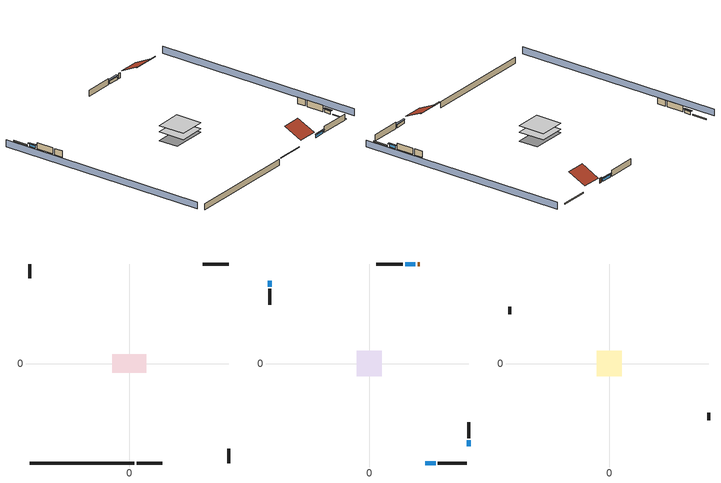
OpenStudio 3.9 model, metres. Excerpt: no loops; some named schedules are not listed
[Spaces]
basement - unconditioned 1
 floor foundation (Slab1 construction): -7.17,-3.98 -7.17,3.98 7.17,3.98 7.17,-3.98 z-2.13
 wall outside (RimJoist1 construction): 3.09,-42.42 14.13,-42.42 z0.3:0.61
 wall outside (RimJoist2 construction): -42.42,42.42 -42.42,36.29 z0.3:0.61
 wall outside (RimJoist3 construction): 42.42,42.42 31.39,42.42 z0.3:0.61
 wall outside (RimJoist4 construction): 42.42,-42.42 42.42,-36.29 z0.3:0.61
 wall foundation (FoundationWall1 construction): -42.42,-42.42 2.17,-42.42 z-2.13:0.3
conditioned space 1
 floor to basement - unconditioned 1 (Floor1 construction): -5.34,-5.34 -5.34,5.34 5.34,5.34 5.34,-5.34 z0.3
 wall outside (Wall1 construction): 29.31,-42.42 41.49,-42.42 z0.3:2.74
 wall outside (Wall2 construction): -42.42,31.86 -42.42,25.09 z0.3:2.74
 wall outside (Wall3 construction): 14.36,42.42 2.94,42.42 z0.3:2.74
 wall outside (Wall4 construction): 42.42,-31.86 42.42,-25.09 z0.3:2.74
 wall outside (AdiabaticWallConstruction): 23.97,-42.42 28.38,-42.42 / 19.7,42.42 15.29,42.42 z0.3:1.49; -42.42,35.36 -42.42,32.78 / 42.42,-35.36 42.42,-32.78 z0.3:1.43
 wall outside (AdiabaticWallConstruction 1): 21.54,42.42 20.63,42.42 z0.3:2.34
 window (WindowConstruction): 23.97,-42.42 28.38,-42.42 z0.3:1.49
 window (WindowConstruction 1): -42.42,35.36 -42.42,32.79 z0.3:1.43
 window (WindowConstruction 2): 19.7,42.42 15.29,42.42 z0.3:1.49
 window (WindowConstruction 3): 42.42,-35.36 42.42,-32.79 z0.3:1.43
 door (Door): 21.54,42.42 20.63,42.42 z0.3:2.34
attic - vented 1
 floor to conditioned space 1 (Floor2 construction Reversed): -5.34,-5.34 -5.34,5.34 5.34,5.34 5.34,-5.34 z2.74
 wall outside (Wall5 construction): -42.42,24.16 -42.42,20.91 z0.3:2.74
 wall outside (Wall6 construction): 42.42,-24.16 42.42,-20.91 z0.3:2.74
 roof outside (Roof1 construction): 23.04,-42.42,2.74 23.04,-35.28,6.31 15.06,-35.28,6.31 15.06,-42.42,2.74
 roof outside (Roof2 construction): 22.47,42.42,2.74 22.47,35.28,6.31 30.46,35.28,6.31 30.46,42.42,2.74
shading: 46.99,-42.42 46.99,42.42 / -46.99,42.42 -46.99,-42.42 z0:2.74; 28.69,-42.42 23.67,-42.42 23.67,-43.03 28.69,-43.03 z1.8; -42.42,32.48 -42.42,35.67 -43.03,35.67 -43.03,32.48 z1.74; 14.99,42.42 20,42.42 20,43.03 14.99,43.03 z1.8; 42.42,-32.48 42.42,-35.67 43.03,-35.67 43.03,-32.48 z1.74
[Site]
Portland Intl Arpt_OR: Latitude {deg}=45.59; Longitude {deg}=-122.6; Time Zone {hr}=-8; Elevation {m}=33; Terrain=Suburbs; Keep Site Location Information=Yes
[Site:GroundTemperature:Shallow]
10.2558, 8.96328, 8.85977, 9.47314, 11.9355, 14.3863, 16.5111, 17.8571, 17.9714, 16.8767, 14.8061, 12.4304
[Site:WaterMainsTemperature]
Calculation Method=Schedule; Temperature Schedule=mains temperature schedule
[Building]
Building 1
[Material] Roughness=Rough
Name | Thickness {m} | Conductivity {W/m-K} | Density {kg/m3} | Specific Heat {J/kg-K} | Thermal Absorptance | Solar Absorptance | Visible Absorptance
asphalt or fiberglass shingles | 0.00635 | 0.162714 | 1121.4 | 1465.45 | 0.9 | 0.85 | 0.85
roof rigid ins | 0.00281632 | 0.029427 | 32.04 | 1214.23 | 0.9 | 0.7 | 0.7
osb sheathing 0.5 in. | 0.0127 | 0.115458 | 512.64 | 1214.23 | 0.9 | 0.6 | 0.6
wood siding | 0.0254 | 0.102417 | 544.68 | 1172.36 | 0.9 | 0.85 | 0.85
osb sheathing 0.5 in. 1 | 0.0127 | 0.115458 | 512.64 | 1214.23 | 0.9 | 0.7 | 0.7
wall stud and cavity | 0.1397 | 0.550994 | 139.0536 | 1170.24 | 0.9 | 0.7 | 0.7
gypsum board | 0.0127 | 0.160291 | 801 | 837.4 | 0.9 | 0.6 | 0.6
wall stud and cavity 1 | 0.1397 | 0.727959 | 139.0536 | 1170.24 | 0.9 | 0.6 | 0.6
rim joist stud and cavity | 0.0508 | 0.178688 | 50.32683 | 1063.81 | 0.9 | 0.6 | 0.6
floor stud and cavity | 0.1397 | 0.923637 | 92.3553 | 1139.71 | 0.9 | 0.7 | 0.7
osb sheathing 0.75 in. | 0.01905 | 0.115458 | 512.64 | 1214.23 | 0.9 | 0.7 | 0.7
floor covering | 0.0127 | 0.0433444 | 54.468 | 1339.84 | 0.9 | 0.6 | 0.6
ceiling loosefill ins | 0.0846667 | 0.0480833 | 16.02 | 1046.75 | 0.9 | 0.7 | 0.7
ceiling stud and cavity | 0.1397 | 0.0920385 | 65.682 | 1177.47 | 0.9 | 0.7 | 0.7
concrete 8.0 in. | 0.2032 | 1.803125 | 2242.8 | 837.4 | 0.9 | 0.7 | 0.7
concrete 4.0 in. | 0.1016 | 1.803125 | 2242.8 | 837.4 | 0.9 | 0.7 | 0.7
wood siding 1; wood siding 2 | 0.0254 | 0.102417 | 544.68 | 1172.36
wall rigid ins | 0.512978 | 0.029427 | 32.04 | 1214.23 | 0.9 | 0.7 | 0.7
wall stud and cavity 2 | 0.0889 | 0.380278 | 52.3479 | 1209.89 | 0.9 | 0.7 | 0.7
door material | 0.04445 | 0.0612267 | 512.64 | 1214.23 | 0.9 | 0.7 | 0.7
wall stud and cavity 3 | 0.0889 | 0.391764 | 83.0341 | 1211.67 | 0.9 | 0.7 | 0.7
furniture material conditioned space 1; furniture material basement - unconditioned 1 | 0.1524 | 0.115458 | 640.8 | 1214.23 | 0.9 | 0.6 | 0.6
[Construction]
Roof1 construction; Roof2 construction: asphalt or fiberglass shingles, roof rigid ins, osb sheathing 0.5 in.
Wall1 construction; Wall2 construction; Wall3 construction; Wall4 construction: wood siding, osb sheathing 0.5 in. 1, wall stud and cavity, gypsum board
Wall5 construction; Wall6 construction: wood siding, osb sheathing 0.5 in. 1, wall stud and cavity 1
RimJoist1 construction; RimJoist2 construction; RimJoist3 construction; RimJoist4 construction: wood siding, rim joist stud and cavity
Floor1 construction: floor stud and cavity, osb sheathing 0.75 in., floor covering
Floor2 construction Reversed: gypsum board, ceiling stud and cavity, ceiling loosefill ins
FoundationWall1 construction: concrete 8.0 in.
Slab1 construction: concrete 4.0 in.
WindowConstruction; WindowConstruction 1; WindowConstruction 2; WindowConstruction 3: WindowMaterial
AdiabaticWallConstruction: wood siding 1, wall rigid ins, wall stud and cavity 2, gypsum board
Door: door material
AdiabaticWallConstruction 1: wood siding 2, wall rigid ins, wall stud and cavity 2, gypsum board
PartitionWallConstruction: gypsum board, wall stud and cavity 3, gypsum board
furniture construction conditioned space 1: furniture material conditioned space 1
furniture construction basement - unconditioned 1: furniture material basement - unconditioned 1
[WindowMaterial:SimpleGlazingSystem]
WindowMaterial: U-Factor {W/m2-K}=4.76952; Solar Heat Gain Coefficient=0.63
[ThermalZone] Multiplier=1; Use Ideal Air Loads=No
Name | Volume {m3} | Thermostat
conditioned space | 278.185 | conditioned space temperature setpoint
attic - vented | 90.8252
basement - unconditioned | 278.185
[Sizing:Zone] Zone Cooling Design Supply Air Temperature Input Method=SupplyAirTemperature; Zone Cooling Design Supply Air Temperature {C}=14; Zone Cooling Design Supply Air Temperature Difference {deltaC}=11.11; Zone Heating Design Supply Air Temperature Input Method=SupplyAirTemperature; Zone Heating Design Supply Air Temperature {C}=40; Zone Heating Design Supply Air Temperature Difference {deltaC}=11.11; Zone Cooling Design Supply Air Humidity Ratio {kg-H2O/kg-air}=0.0085; Zone Heating Design Supply Air Humidity Ratio {kg-H2O/kg-air}=0.008; Cooling Design Air Flow Method=DesignDay; Heating Design Air Flow Method=DesignDay; Account for Dedicated Outdoor Air System=No; Dedicated Outdoor Air System Control Strategy=NeutralSupplyAir; Dedicated Outdoor Air Low Setpoint Temperature for Design {C}=autosize; Dedicated Outdoor Air High Setpoint Temperature for Design {C}=autosize; Zone Load Sizing Method=Sensible Load Only No Latent Load; Zone Latent Cooling Design Supply Air Humidity Ratio Input Method=HumidityRatioDifference; Zone Cooling Design Supply Air Humidity Ratio Difference {kgWater/kgDryAir}=0.005; Zone Latent Heating Design Supply Air Humidity Ratio Input Method=HumidityRatioDifference; Zone Humidification Design Supply Air Humidity Ratio Difference {kgWater/kgDryAir}=0.005; Sizing Option=Coincident
attic - vented; basement - unconditioned
[Space]
Name | Thermal Zone | Volume {m3}
conditioned space 1 | conditioned space | 278.185
attic - vented 1 | attic - vented | 90.8252
basement - unconditioned 1 | basement - unconditioned | 278.185
[ThermostatSetpoint:DualSetpoint]
conditioned space temperature setpoint: Heating Setpoint Temperature Schedule=heating setpoint; Cooling Setpoint Temperature Schedule=cooling setpoint; Temperature Difference Between Cutout And Setpoint {deltaC}=0
[Foundation:Kiva]
Foundation Kiva 1: Initial Indoor Air Temperature {C}=9.52053; Wall Height Above Grade {m}=0.3048; Wall Depth Below Slab {m}=0.2032
[Foundation:Kiva:Settings]
Soil Conductivity {W/m-K}=1.3848; Soil Density {kg/m3}=1842.3; Soil Specific Heat {J/kg-K}=418.7; Ground Solar Absorptivity=0.9; Ground Thermal Absorptivity=0.9; Ground Surface Roughness {m}=0.03; Far-Field Width {m}=40; Deep-Ground Boundary Condition=ZeroFlux; Deep-Ground Depth {m}=40; Minimum Cell Dimension {m}=0.2; Maximum Cell Growth Coefficient=3; Simulation Timestep=Timestep
[SurfaceProperty:ExposedFoundationPerimeter]
Slab1: Exposed Perimeter Calculation Method=TotalExposedPerimeter; Total Exposed Perimeter {m}=44.58462
[SurfaceProperty:IncidentSolarMultiplier] Incident Solar Multiplier=1; Incident Solar Multiplier Schedule=trans schedule winter=0.85 summer=0.7
Window1; Window2; Window3; Window4
[InternalMass:Definition] Design Level Calculation Method=SurfaceArea
Name | Construction | Surface Area {m2}
partition wall mass | PartitionWallConstruction | 114.085
furniture mass conditioned space 1 | furniture construction conditioned space 1 | 45.63397
furniture mass basement - unconditioned 1 | furniture construction basement - unconditioned 1 | 45.62618
[InternalMass] Multiplier=1
Name | Internal Mass Definition | Space or SpaceType
partition wall mass | partition wall mass | conditioned space 1
furniture mass conditioned space 1 | furniture mass conditioned space 1 | conditioned space 1
furniture mass basement - unconditioned 1 | furniture mass basement - unconditioned 1 | basement - unconditioned 1
[EnergyManagementSystem:Sensor]
Name | Output Variable or Output Meter Index Key | Output Variable or Output Meter
water_heater_T_set | water heater setpoint | Schedule Value
out_pb_s |  | Site Outdoor Air Barometric Pressure
out_wt_s |  | Site Outdoor Air Humidity Ratio
site_vw_s |  | Site Wind Speed
cool_season | cooling season schedule | Schedule Value
natural_vent_s | natural vent schedule | Schedule Value
htg_sp_s; htg_sp_s_1 | heating setpoint | Schedule Value
clg_sp_s; clg_sp_s_1 | cooling setpoint | Schedule Value
mech_vent_range_fan_0_sch_s | mech vent range fan 0 schedule | Schedule Value
mech_vent_bath_fan_0_sch_s | mech vent bath fan 0 schedule | Schedule Value
clothes_dryer_exhaust_0_sch_s | clothes_dryer | Schedule Value
htg_load_cond |  | Heating:EnergyTransfer:Zone:CONDITIONED SPACE
clg_load_cond |  | Cooling:EnergyTransfer:Zone:CONDITIONED SPACE
s_conv | Floor1 | Surface Inside Face Convection Heat Gain Energy
s_ig | Floor1 | Surface Inside Face Internal Gains Radiation Heat Gain Energy
s_sol | Floor1 | Surface Inside Face Solar Radiation Heat Gain Energy
s_lgt | Floor1 | Surface Inside Face Lights Radiation Heat Gain Energy
s_surf | Floor1 | Surface Inside Face Net Surface Thermal Radiation Heat Gain Energy
s_conv_1 | Floor2 | Surface Inside Face Convection Heat Gain Energy
s_ig_1 | Floor2 | Surface Inside Face Internal Gains Radiation Heat Gain Energy
s_sol_1 | Floor2 | Surface Inside Face Solar Radiation Heat Gain Energy
s_lgt_1 | Floor2 | Surface Inside Face Lights Radiation Heat Gain Energy
s_surf_1 | Floor2 | Surface Inside Face Net Surface Thermal Radiation Heat Gain Energy
ss_sol | Door1 | Surface Inside Face Solar Radiation Heat Gain Energy
ss_lgt | Door1 | Surface Inside Face Lights Radiation Heat Gain Energy
ss_conv | Door1 | Surface Inside Face Convection Heat Gain Energy
ss_ig | Door1 | Surface Inside Face Internal Gains Radiation Heat Gain Energy
ss_surf | Door1 | Surface Inside Face Net Surface Thermal Radiation Heat Gain Energy
ss_conv_1 | Window1 | Surface Inside Face Convection Heat Gain Energy
ss_ig_1 | Window1 | Surface Inside Face Internal Gains Radiation Heat Gain Energy
ss_surf_1 | Window1 | Surface Inside Face Net Surface Thermal Radiation Heat Gain Energy
ss_trans_in | Window1 | Surface Window Transmitted Solar Radiation Rate
ss_back_out | Window1 | Surface Window Shortwave from Zone Back Out Window Heat Transfer Rate
ss_trans_out | Window1 | Surface Inside Face Initial Transmitted Diffuse Transmitted Out Window Solar Radiation Rate
ss_conv_2 | Window2 | Surface Inside Face Convection Heat Gain Energy
ss_ig_2 | Window2 | Surface Inside Face Internal Gains Radiation Heat Gain Energy
ss_surf_2 | Window2 | Surface Inside Face Net Surface Thermal Radiation Heat Gain Energy
ss_trans_in_1 | Window2 | Surface Window Transmitted Solar Radiation Rate
ss_back_out_1 | Window2 | Surface Window Shortwave from Zone Back Out Window Heat Transfer Rate
ss_trans_out_1 | Window2 | Surface Inside Face Initial Transmitted Diffuse Transmitted Out Window Solar Radiation Rate
ss_conv_3 | Window3 | Surface Inside Face Convection Heat Gain Energy
ss_ig_3 | Window3 | Surface Inside Face Internal Gains Radiation Heat Gain Energy
ss_surf_3 | Window3 | Surface Inside Face Net Surface Thermal Radiation Heat Gain Energy
ss_trans_in_2 | Window3 | Surface Window Transmitted Solar Radiation Rate
ss_back_out_2 | Window3 | Surface Window Shortwave from Zone Back Out Window Heat Transfer Rate
ss_trans_out_2 | Window3 | Surface Inside Face Initial Transmitted Diffuse Transmitted Out Window Solar Radiation Rate
ss_conv_4 | Window4 | Surface Inside Face Convection Heat Gain Energy
ss_ig_4 | Window4 | Surface Inside Face Internal Gains Radiation Heat Gain Energy
ss_surf_4 | Window4 | Surface Inside Face Net Surface Thermal Radiation Heat Gain Energy
ss_trans_in_3 | Window4 | Surface Window Transmitted Solar Radiation Rate
ss_back_out_3 | Window4 | Surface Window Shortwave from Zone Back Out Window Heat Transfer Rate
ss_trans_out_3 | Window4 | Surface Inside Face Initial Transmitted Diffuse Transmitted Out Window Solar Radiation Rate
s_conv_2 | Wall1 | Surface Inside Face Convection Heat Gain Energy
s_ig_2 | Wall1 | Surface Inside Face Internal Gains Radiation Heat Gain Energy
s_sol_2 | Wall1 | Surface Inside Face Solar Radiation Heat Gain Energy
s_lgt_2 | Wall1 | Surface Inside Face Lights Radiation Heat Gain Energy
s_surf_2 | Wall1 | Surface Inside Face Net Surface Thermal Radiation Heat Gain Energy
s_conv_3 | Wall2 | Surface Inside Face Convection Heat Gain Energy
s_ig_3 | Wall2 | Surface Inside Face Internal Gains Radiation Heat Gain Energy
s_sol_3 | Wall2 | Surface Inside Face Solar Radiation Heat Gain Energy
s_lgt_3 | Wall2 | Surface Inside Face Lights Radiation Heat Gain Energy
s_surf_3 | Wall2 | Surface Inside Face Net Surface Thermal Radiation Heat Gain Energy
s_conv_4 | Wall3 | Surface Inside Face Convection Heat Gain Energy
s_ig_4 | Wall3 | Surface Inside Face Internal Gains Radiation Heat Gain Energy
s_sol_4 | Wall3 | Surface Inside Face Solar Radiation Heat Gain Energy
s_lgt_4 | Wall3 | Surface Inside Face Lights Radiation Heat Gain Energy
s_surf_4 | Wall3 | Surface Inside Face Net Surface Thermal Radiation Heat Gain Energy
s_conv_5 | Wall4 | Surface Inside Face Convection Heat Gain Energy
s_ig_5 | Wall4 | Surface Inside Face Internal Gains Radiation Heat Gain Energy
s_sol_5 | Wall4 | Surface Inside Face Solar Radiation Heat Gain Energy
s_lgt_5 | Wall4 | Surface Inside Face Lights Radiation Heat Gain Energy
s_surf_5 | Wall4 | Surface Inside Face Net Surface Thermal Radiation Heat Gain Energy
im_conv | furniture mass conditioned space 1 | Surface Inside Face Convection Heat Gain Energy
im_ig | furniture mass conditioned space 1 | Surface Inside Face Internal Gains Radiation Heat Gain Energy
im_sol | furniture mass conditioned space 1 | Surface Inside Face Solar Radiation Heat Gain Energy
im_lgt | furniture mass conditioned space 1 | Surface Inside Face Lights Radiation Heat Gain Energy
im_surf | furniture mass conditioned space 1 | Surface Inside Face Net Surface Thermal Radiation Heat Gain Energy
im_conv_1 | partition wall mass | Surface Inside Face Convection Heat Gain Energy
im_ig_1 | partition wall mass | Surface Inside Face Internal Gains Radiation Heat Gain Energy
im_sol_1 | partition wall mass | Surface Inside Face Solar Radiation Heat Gain Energy
im_lgt_1 | partition wall mass | Surface Inside Face Lights Radiation Heat Gain Energy
im_surf_1 | partition wall mass | Surface Inside Face Net Surface Thermal Radiation Heat Gain Energy
airflow_gain | infil flow | Infiltration Sensible Heat Gain Energy
airflow_loss | infil flow | Infiltration Sensible Heat Loss Energy
airflow_gain_1 | natural vent flow | Infiltration Sensible Heat Gain Energy
airflow_loss_1 | natural vent flow | Infiltration Sensible Heat Loss Energy
airflow_gain_2 | whole house fan flow | Infiltration Sensible Heat Gain Energy
airflow_loss_2 | whole house fan flow | Infiltration Sensible Heat Loss Energy
mv_conv | mech vent bath fan 0 | Electric Equipment Convective Heating Energy
mv_rad | mech vent bath fan 0 | Electric Equipment Radiant Heating Energy
mv_conv_1 | mech vent house fan | Electric Equipment Convective Heating Energy
mv_rad_1 | mech vent house fan | Electric Equipment Radiant Heating Energy
mv_conv_2 | mech vent house fan cfis | Electric Equipment Convective Heating Energy
mv_rad_2 | mech vent house fan cfis | Electric Equipment Radiant Heating Energy
mv_conv_3 | mech vent range fan 0 | Electric Equipment Convective Heating Energy
mv_rad_3 | mech vent range fan 0 | Electric Equipment Radiant Heating Energy
mv_conv_4 | mech vent house fan latent load | Other Equipment Convective Heating Energy
mv_rad_4 | mech vent house fan latent load | Other Equipment Radiant Heating Energy
mv_conv_5 | mech vent house fan sensible load | Other Equipment Convective Heating Energy
mv_rad_5 | mech vent house fan sensible load | Other Equipment Radiant Heating Energy
ig_lgt_conv | interior lighting | Lights Convective Heating Energy
ig_lgt_rad | interior lighting | Lights Radiant Heating Energy
ig_lgt_vis | interior lighting | Lights Visible Radiation Heating Energy
ig_ee_conv | clothes dryer | Electric Equipment Convective Heating Energy
ig_ee_rad | clothes dryer | Electric Equipment Radiant Heating Energy
ig_ee_conv_1 | clothes washer | Electric Equipment Convective Heating Energy
ig_ee_rad_1 | clothes washer | Electric Equipment Radiant Heating Energy
ig_ee_conv_2 | cooking range | Electric Equipment Convective Heating Energy
ig_ee_rad_2 | cooking range | Electric Equipment Radiant Heating Energy
ig_ee_conv_3 | fridge | Electric Equipment Convective Heating Energy
ig_ee_rad_3 | fridge | Electric Equipment Radiant Heating Energy
ig_ee_conv_4 | misc plug loads | Electric Equipment Convective Heating Energy
ig_ee_rad_4 | misc plug loads | Electric Equipment Radiant Heating Energy
ig_ee_conv_5 | misc tv | Electric Equipment Convective Heating Energy
ig_ee_rad_5 | misc tv | Electric Equipment Radiant Heating Energy
ig_ee_conv_6 | whole house fan | Electric Equipment Convective Heating Energy
ig_ee_rad_6 | whole house fan | Electric Equipment Radiant Heating Energy
ig_oe_conv | clothes dryer 1 | Other Equipment Convective Heating Energy
ig_oe_rad | clothes dryer 1 | Other Equipment Radiant Heating Energy
ig_oe_conv_1 | cooking range 1 | Other Equipment Convective Heating Energy
ig_oe_rad_1 | cooking range 1 | Other Equipment Radiant Heating Energy
ig_oe_conv_2 | general water use latent | Other Equipment Convective Heating Energy
ig_oe_rad_2 | general water use latent | Other Equipment Radiant Heating Energy
ig_oe_conv_3 | general water use sensible | Other Equipment Convective Heating Energy
ig_oe_rad_3 | general water use sensible | Other Equipment Radiant Heating Energy
ig_oe_conv_4 | water heater energy adjustment1 | Other Equipment Convective Heating Energy
ig_oe_rad_4 | water heater energy adjustment1 | Other Equipment Radiant Heating Energy
ig_oe_conv_5 | water heater lat | Other Equipment Convective Heating Energy
ig_oe_rad_5 | water heater lat | Other Equipment Radiant Heating Energy
ig_oe_conv_6 | water heater sens | Other Equipment Convective Heating Energy
ig_oe_rad_6 | water heater sens | Other Equipment Radiant Heating Energy
ig_ppl_conv | occupants | People Convective Heating Energy
ig_ppl_rad | occupants | People Radiant Heating Energy
[EnergyManagementSystem:Program]
room_ac_supply_fan_disaggregate_program: Set room_ac_supply_fan_clg = 0; If room_ac_clg_coil_s > 0; Set room_ac_supply_fan_clg = room_ac_supply_fan_s; EndIf
unit_heater_supply_fan_disaggregate_program: Set unit_heater_supply_fan_primary_htg = 0; If unit_heater_htg_coil_s > 0; Set unit_heater_supply_fan_primary_htg = unit_heater_supply_fan_s; EndIf
water_heater_InletAir: Set water_heater_Tamb_act = water_heater_amb_temp; Set water_heater_RHamb_act = 0; Set water_heater_RHamb_act = water_heater_RHamb_act + (water_heater_amb_rh / 100) / 1; Set water_heater_sens_act = (0 - water_heater_sens_cool - (water_heater_tl + water_heater_fan_pwr)) / 1; Set water_heater_lat_act = (0 - water_heater_lat_cool) / 1
water_heater_Control: Set water_heater_HPWHSchedOverride = water_heater_T_set; If (water_heater_amb_temp<5.56) || (water_heater_amb_temp>48.89); Set water_heater_UESchedOverride = water_heater_T_set; Set water_heater_LESchedOverride = water_heater_T_set; Else; Set water_heater_UESchedOverride = water_heater_T_set - 9.0; Set water_heater_LESchedOverride = 0; EndIf
[OtherEquipment:Definition] Design Level Calculation Method=EquipmentLevel
Name | Design Level {W} | Fraction Latent | Fraction Radiant | Fraction Lost
water heater sens; mech vent house fan sensible load | 0 | 0 | 0 | 0
water heater lat; mech vent house fan latent load | 0 | 1 | 0 | 0
water heater energy adjustment1 | 0.01 | 0 | 0 | 1
clothes dryer 2 | 0 | 0.015 | 0.081 | 0.85
cooking range 2 | 2523.42 | 0.16 | 0.384 | 0.2
general water use sensible | -25.2881 | 0 | 0.6 | 0
general water use latent | 25.6591 | 1 | 0 | 0
[OtherEquipment] Space or SpaceType=conditioned space 1
Name | Other Equipment Definition | Schedule | Fuel Type
water heater sens | water heater sens | Always On Discrete
water heater lat | water heater lat | Always On Discrete
water heater energy adjustment1 | water heater energy adjustment1 | Always On Discrete | Electricity
clothes dryer 1 | clothes dryer 2 | clothes_dryer | Electricity
cooking range 1 | cooking range 2 | cooking_range | NaturalGas
general water use sensible | general water use sensible | general water use schedule
general water use latent | general water use latent | general water use schedule
mech vent house fan sensible load | mech vent house fan sensible load | Always On Discrete
mech vent house fan latent load | mech vent house fan latent load | Always On Discrete
[ElectricEquipment:Definition] Design Level Calculation Method=EquipmentLevel
Name | Design Level {W} | Fraction Latent | Fraction Radiant | Fraction Lost
clothes washer | 329.501 | 0.03 | 0.162 | 0.7
clothes dryer | 6145.72 | 0.015 | 0.081 | 0.85
fridge | 46.9578 | 0 | 0.6 | 0
freezer | 194.914 | 0 | 0.6 | 0
cooking range | 86.1028 | 0.16 | 0.384 | 0.2
misc tv | 150.512 | 0 | 0.6 | 0
misc plug loads | 123.321 | 0.021 | 0.558 | 0.049
whole house fan; mech vent house fan | 0 | 0 | 0 | 1
mech vent house fan cfis | 0 | 0 | 0 | 0
mech vent range fan 0; mech vent bath fan 0 | 30 | 0 | 0 | 1
[ElectricEquipment]
Name | Electric Equipment Definition | Space or SpaceType | Schedule
clothes washer | clothes washer | conditioned space 1 | clothes_washer
clothes dryer | clothes dryer | conditioned space 1 | clothes_dryer
fridge | fridge | conditioned space 1 | fridge schedule
freezer | freezer | basement - unconditioned 1 | freezer schedule
cooking range | cooking range | conditioned space 1 | cooking_range
misc tv | misc tv | conditioned space 1 | plug_loads_tv
misc plug loads | misc plug loads | conditioned space 1 | plug_loads_other
whole house fan | whole house fan | conditioned space 1 | Always On Discrete
mech vent house fan | mech vent house fan | conditioned space 1 | mech vent house fan schedule
mech vent house fan cfis | mech vent house fan cfis | conditioned space 1 | mech vent house fan cfis schedule
mech vent range fan 0 | mech vent range fan 0 | conditioned space 1 | mech vent range fan 0 schedule
mech vent bath fan 0 | mech vent bath fan 0 | conditioned space 1 | mech vent bath fan 0 schedule
[WaterUse:Equipment:Definition]
clothes washer: Peak Flow Rate {m3/s}=8.17879e-06
[Lights:Definition]
interior lighting: Design Level Calculation Method=LightingLevel; Lighting Level {W}=164.964; Fraction Radiant=0.6; Fraction Visible=0.2; Return Air Fraction=0
[Lights]
interior lighting: Lights Definition=interior lighting; Space or SpaceType=conditioned space 1; Schedule=lighting_interior; Fraction Replaceable=1
[Exterior:Lights:Definition]
exterior lighting: Design Level {W}=6.19068
[Exterior:Lights]
exterior lighting: Exterior Lights Definition=exterior lighting; Schedule=exterior lighting schedule
[People:Definition]
occupants: Number of People Calculation Method=People; Number of People {people}=1; Fraction Radiant=0.314171; Sensible Heat Fraction=0.56303; Carbon Dioxide Generation Rate {m3/s-W}=0; Enable ASHRAE 55 Comfort Warnings=No; Mean Radiant Temperature Calculation Type=EnclosureAveraged
[People]
occupants: People Definition=occupants; Space or SpaceType=conditioned space 1; Number of People Schedule=occupants; Activity Level Schedule=occupants activity schedule; Multiplier=1
[SpaceInfiltration:DesignFlowRate] Schedule=Always On Discrete
Name | Space or SpaceType | Design Flow Rate Calculation Method | Design Flow Rate {m3/s} | Air Changes per Hour {1/hr} | Constant Term Coefficient | Temperature Term Coefficient | Velocity Term Coefficient | Velocity Squared Term Coefficient
natural vent flow; whole house fan flow; infil flow | conditioned space 1 | Flow/Space | 0
infil basement - unconditioned 1 | basement - unconditioned 1 | AirChanges/Hour |  | 0.1 | 1 | 0 | 0 | 0
[ZoneMixing]
whole house fan mix: Zone or Space=attic - vented; Schedule=Always On Continuous; Design Flow Rate Calculation Method=Flow/Zone; Design Flow Rate {m3/s}=0; Source Zone or Space=conditioned space
[SpaceInfiltration:EffectiveLeakageArea]
infil attic - vented 1: Space or SpaceType=attic - vented 1; Schedule=Always On Discrete; Effective Air Leakage Area {cm2}=3802.45; Stack Coefficient=0.000166082; Wind Coefficient=3.54531e-05
